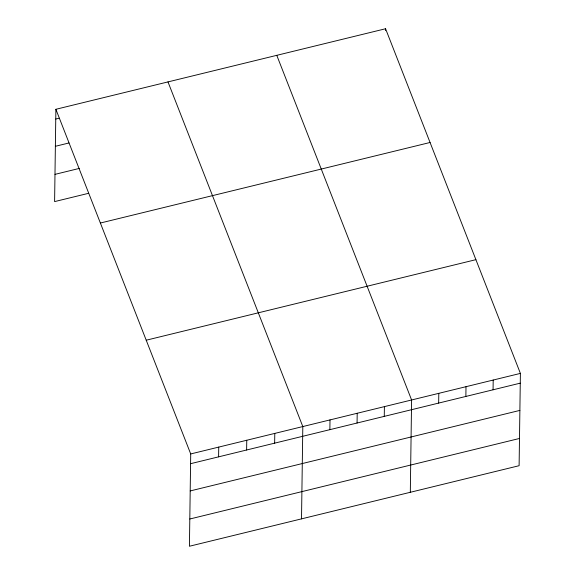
<?xml version="1.0" encoding="UTF-8"?>
<svg xmlns="http://www.w3.org/2000/svg" width="575" height="575" viewBox="0 0 575 575"><rect width="100%" height="100%" fill="white"/><g stroke="black" fill="none" stroke-linecap="round" stroke-linejoin="round"><path stroke-width="0.86" d="M55.89 109.293L190.713 453.941L189.427 546.25L519.11 465.707L520.397 373.398L385.573 28.75L55.89 109.293L54.603 201.602L88.572 193.308M218.601 456.852L218.737 447.091M246.625 450.002L246.761 440.249M274.649 443.16L274.785 433.399M301.516 518.866L302.809 426.557L167.986 81.909M329.87 429.669L330.007 419.908M357.068 423.02L357.204 413.267M385.545 30.525L385.573 28.75M384.265 416.379L384.402 406.618M410.313 492.286L411.599 399.977L276.776 55.329M438.66 403.089L438.797 393.329M465.865 396.441L466.002 386.688M493.062 389.8L493.199 380.039M55.761 119.047L59.153 118.22M55.38 146.294L68.964 142.974M54.984 174.362L79.609 168.346M100.388 223.028L430.064 142.485M146.222 340.206L475.906 259.663M190.713 453.941L520.397 373.398M190.577 463.694L520.26 383.151M190.203 490.935L519.879 410.399M189.807 519.009L519.484 438.466"/></g></svg>
